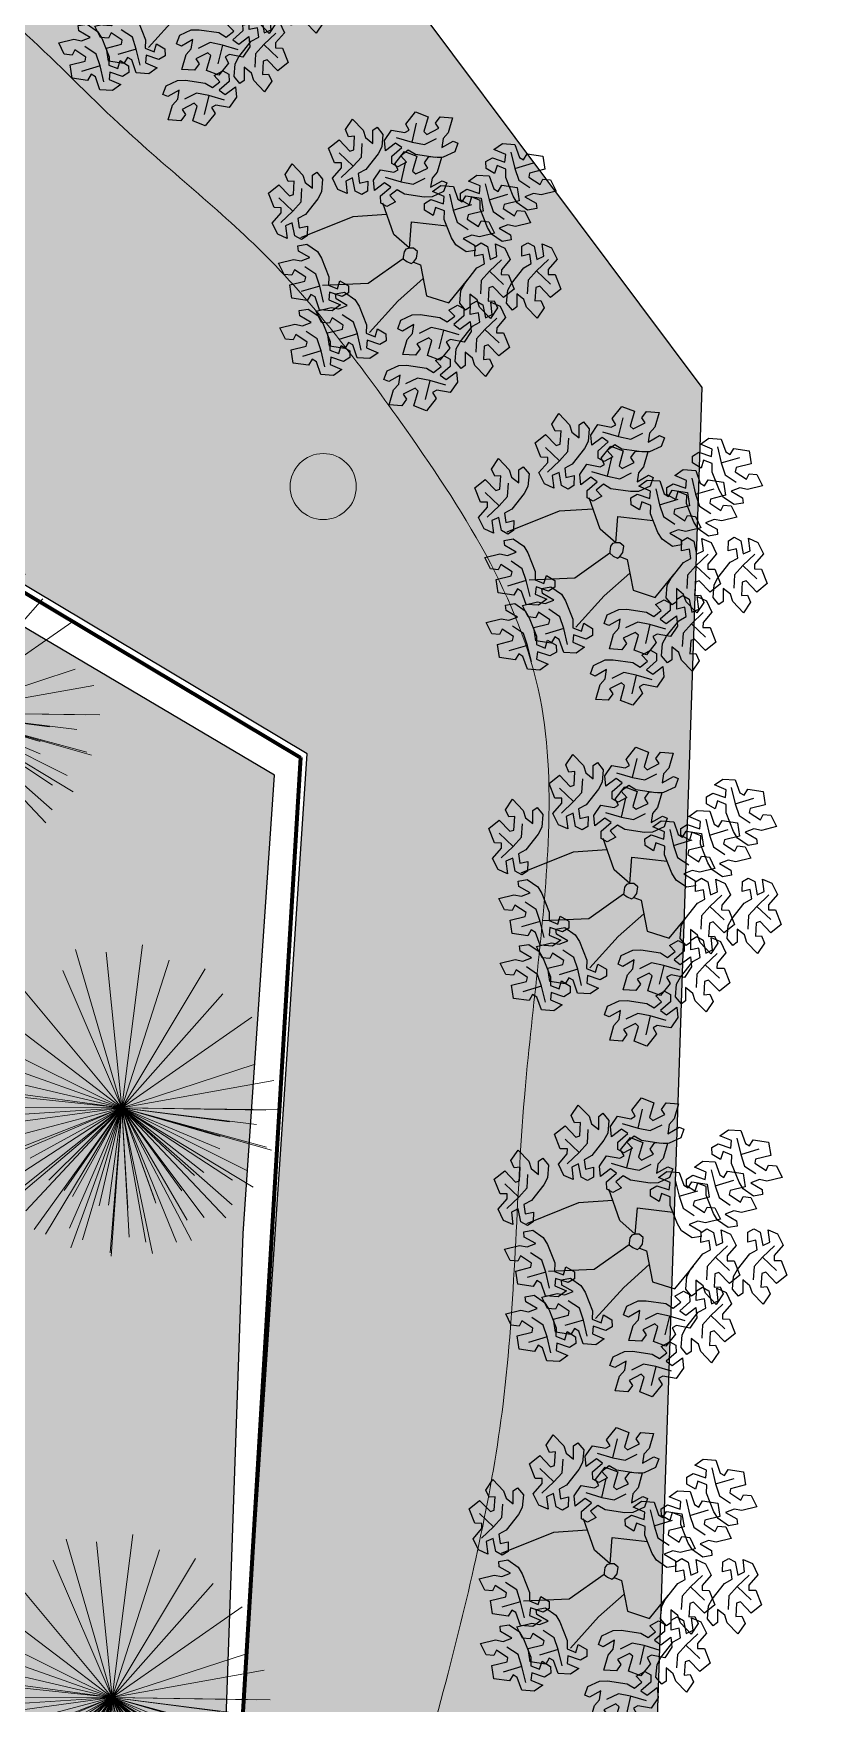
# Model space of a CAD drawing. Header units: millimetres. Extents: x 5637 to 6048, y 3385 to 3927.
# Drawn here: x 5983.66 to 5995.46, y 3603.66 to 3628.91 of the extents above; entities that cross this region are included whole.
import ezdxf

# ---------------------------------------------------------------- set-up
doc = ezdxf.new("R2010")
doc.units = ezdxf.units.MM
doc.layers.add('Contour Lines', color=253, linetype='Continuous')
doc.layers.add('trees old', color=116, linetype='Continuous')
for name, color, linetype, lineweight in [('fences', 224, 'ограждение1', 80), ('hatch', 253, 'Continuous', 13), ('trees new', 7, 'Continuous', 20)]:
    doc.layers.add(name, color=color, linetype=linetype, lineweight=lineweight)
doc.layers.add('plants1', color=7, linetype='Continuous', true_color=0x89ee5d)
doc.styles.get("Standard").update_dxf_attribs({"font": 'arial.ttf'})
doc.linetypes.add('ограждение1', pattern='A,0.25,-0.1,[133,ltypeshp.shx,S=0.1,R=0,X=-0.1,Y=0],-0.1,1', length=1.45)
pattern_1 = [(45, (2816.3681, -1263.7476), (-0.265165043, 0.265165043), []), (135, (2816.3681, -1263.7476), (-0.79549513, 0.265165043), [0.9375, -0.5625])]

# ---------------------------------------------------------------- blocks, each defined once
blk = doc.blocks.new('LCCNDP03')
at = {"color": 0}
for p in [(-0.0942, 0.5129), (0.1198, 0.4961), (0.0008, 0.49), (-0.2952, 0.4376), (-0.1995, 0.457), (0.1962, 0.4352), (0.3067, 0.3904), (-0.3153, 0.3611), (-0.4456, 0.2845), (0.3595, 0.2487), (0.4314, 0.2157), (-0.4706, 0.1679), (0.4765, 0.1311), (0.4339, 0.1181), (-0.5172, 0.0821), (0.4194, 0.065), (-0.4715, 0.0176), (0.3339, 0.0487), (0.4706, 0.0046), (-0.4906, -0.0341), (-0.4713, -0.1762), (-0.4677, -0.0781), (-0.4628, -0.2111), (-0.446, -0.1349), (-0.3883, -0.2377), (-0.3873, -0.3189), (-0.3743, -0.291), (-0.357, -0.0707), (-0.3234, -0.3743), (-0.2864, -0.4035), (-0.2446, -0.367), (-0.2439, -0.2444), (-0.2094, -0.4093), (-0.1672, -0.2944), (-0.1671, -0.4591), (-0.128, -0.4633), (-0.1109, -0.312), (-0.0802, -0.3228), (-0.0597, -0.4233), (-0.0375, -0.4819), (-0.0099, -0.4468), (0.488, 0), (0.3186, -0.0048), (0.0382, -0.317), (0.1755, -0.2585), (0.1867, -0.3966), (0.1317, -0.3963), (0.0867, -0.4614), (0.2752, -0.1475), (0.3437, -0.2679), (0.2937, -0.2909), (0.2804, -0.3689), (0.4316, -0.0849), (0.396, -0.1269), (0.4169, -0.2032), (0.0112, -0.3278), (0.1007, -0.3089), (0.1824, -0.2675), (0.0936, -0.4704), (0.2505, -0.2064), (0.2172, -0.4253), (0.3005, -0.1297), (0.325, -0.3498), (0.329, -0.0427), (0.4096, -0.2489), (0.4652, -0.1296)]:
    blk.add_line(p, (-0.009, -0.0059), dxfattribs=at)
at = {"color": 0, "flags": 1}
for tag, p in [('SIZE', (0, 0)), ('ITEM', (0, -0.0701))]:
    blk.add_attdef(tag, p, '', height=0.0409, dxfattribs=at)
blk = doc.blocks.new('212')
at = {"color": 48, "linetype": 'Continuous'}
for p, q in [((2812.246, 4856.905), (2812.352, 4857.064)), ((2812.352, 4857.064), (2812.514, 4856.895)), ((2813.16, 4856.989), (2813.307, 4857.173)), ((2813.307, 4857.173), (2813.495, 4857.1)), ((2813.495, 4857.1), (2813.43, 4856.875)), ((2813.608, 4857), (2813.677, 4857.096)), ((2813.677, 4857.096), (2813.867, 4857.083)), ((2813.867, 4857.083), (2813.802, 4856.858)), ((2812.295, 4856.797), (2812.246, 4856.905)), ((2812.386, 4856.803), (2812.295, 4856.797)), ((2812.374, 4856.601), (2812.386, 4856.803)), ((2812.514, 4856.895), (2812.551, 4856.783)), ((2812.66, 4856.894), (2812.725, 4856.94)), ((2812.66, 4856.696), (2812.66, 4856.894)), ((2812.725, 4856.94), (2812.813, 4856.833)), ((2812.813, 4856.833), (2812.797, 4856.642)), ((2812.838, 4856.74), (2812.944, 4856.897)), ((2812.944, 4856.897), (2813.146, 4856.859)), ((2813.146, 4856.859), (2813.212, 4856.895)), ((2813.212, 4856.895), (2813.16, 4856.989)), ((2813.16, 4856.989), (2813.16, 4856.989)), ((2813.255, 4856.716), (2813.323, 4857.001)), ((2813.43, 4856.875), (2813.477, 4856.833)), ((2813.477, 4856.833), (2813.658, 4856.924)), ((2813.658, 4856.924), (2813.608, 4857)), ((2813.802, 4856.858), (2813.724, 4856.77)), ((2811.994, 4856.623), (2812.151, 4856.749)), ((2812.08, 4856.404), (2811.994, 4856.623)), ((2812.151, 4856.749), (2812.314, 4856.581)), ((2812.364, 4856.35), (2812.151, 4856.551)), ((2812.314, 4856.581), (2812.374, 4856.601)), ((2812.49, 4856.49), (2812.502, 4856.693)), ((2812.551, 4856.783), (2812.66, 4856.696)), ((2812.74, 4856.536), (2812.554, 4856.3)), ((2812.797, 4856.642), (2812.74, 4856.536)), ((2812.853, 4856.586), (2812.838, 4856.74)), ((2813.006, 4856.701), (2812.853, 4856.586)), ((2812.947, 4856.502), (2813.098, 4856.635)), ((2812.992, 4856.389), (2813.139, 4856.573)), ((2813.098, 4856.635), (2813.006, 4856.701)), ((2813.015, 4856.787), (2813.255, 4856.716)), ((2813.197, 4856.594), (2813.085, 4856.506)), ((2813.139, 4856.573), (2813.327, 4856.501)), ((2813.307, 4856.527), (2813.197, 4856.594)), ((2813.255, 4856.716), (2813.44, 4856.678)), ((2813.44, 4856.678), (2813.621, 4856.768)), ((2813.724, 4856.77), (2813.703, 4856.632)), ((2813.703, 4856.632), (2813.875, 4856.731)), ((2813.899, 4856.569), (2813.725, 4856.487)), ((2813.875, 4856.731), (2813.947, 4856.699)), ((2813.947, 4856.699), (2813.899, 4856.569)), ((2814.492, 4856.602), (2814.619, 4856.692)), ((2814.669, 4856.527), (2814.492, 4856.602)), ((2814.619, 4856.692), (2814.808, 4856.679)), ((2814.748, 4856.562), (2814.806, 4856.319)), ((2814.808, 4856.679), (2814.876, 4856.485)), ((2814.94, 4856.446), (2814.995, 4856.538)), ((2814.995, 4856.538), (2814.995, 4856.538)), ((2814.995, 4856.538), (2815.228, 4856.503)), ((2811.335, 4856.226), (2811.441, 4856.385)), ((2811.441, 4856.385), (2811.603, 4856.216)), ((2812.052, 4856.172), (2812.186, 4856.327)), ((2812.187, 4856.402), (2812.08, 4856.404)), ((2812.08, 4856.404), (2812.08, 4856.404)), ((2812.182, 4856.178), (2812.364, 4856.35)), ((2812.186, 4856.327), (2812.187, 4856.402)), ((2812.364, 4856.35), (2812.49, 4856.49)), ((2812.554, 4856.3), (2812.441, 4856.239)), ((2812.671, 4856.141), (2812.777, 4856.298)), ((2812.777, 4856.298), (2812.979, 4856.26)), ((2812.949, 4856.391), (2812.947, 4856.502)), ((2812.947, 4856.502), (2812.947, 4856.502)), ((2813.04, 4856.341), (2812.949, 4856.391)), ((2812.979, 4856.26), (2813.044, 4856.296)), ((2813.044, 4856.296), (2812.992, 4856.389)), ((2812.992, 4856.389), (2812.992, 4856.389)), ((2813.171, 4856.413), (2813.04, 4856.341)), ((2813.085, 4856.506), (2813.171, 4856.413)), ((2813.087, 4856.116), (2813.155, 4856.402)), ((2813.327, 4856.501), (2813.262, 4856.276)), ((2813.605, 4856.484), (2813.307, 4856.527)), ((2813.309, 4856.234), (2813.49, 4856.324)), ((2813.44, 4856.4), (2813.509, 4856.497)), ((2813.49, 4856.324), (2813.44, 4856.4)), ((2813.509, 4856.497), (2813.699, 4856.484)), ((2813.725, 4856.487), (2813.605, 4856.484)), ((2813.699, 4856.484), (2813.634, 4856.259)), ((2814.371, 4856.422), (2814.467, 4856.479)), ((2814.374, 4856.318), (2814.371, 4856.422)), ((2814.502, 4856.24), (2814.374, 4856.318)), ((2814.467, 4856.479), (2814.467, 4856.479)), ((2814.467, 4856.479), (2814.658, 4856.414)), ((2814.539, 4856.361), (2814.502, 4856.24)), ((2814.672, 4856.308), (2814.539, 4856.361)), ((2814.658, 4856.414), (2814.669, 4856.527)), ((2814.669, 4856.18), (2814.672, 4856.308)), ((2814.806, 4856.319), (2815.087, 4856.403)), ((2814.806, 4856.319), (2814.865, 4856.14)), ((2814.876, 4856.485), (2814.94, 4856.446)), ((2815.259, 4856.304), (2815.031, 4856.247)), ((2815.228, 4856.503), (2815.259, 4856.304)), ((2811.083, 4855.944), (2811.24, 4856.07)), ((2811.24, 4856.07), (2811.403, 4855.901)), ((2811.384, 4856.118), (2811.335, 4856.226)), ((2811.475, 4856.124), (2811.384, 4856.118)), ((2811.463, 4855.921), (2811.475, 4856.124)), ((2811.603, 4856.216), (2811.64, 4856.104)), ((2811.64, 4856.104), (2811.749, 4856.017)), ((2811.749, 4856.017), (2811.75, 4856.215)), ((2811.75, 4856.215), (2811.814, 4856.261)), ((2811.814, 4856.261), (2811.902, 4856.154)), ((2811.902, 4856.154), (2811.886, 4855.963)), ((2812.135, 4856.001), (2812.052, 4856.172)), ((2812.356, 4856.174), (2812.252, 4856.127)), ((2812.252, 4856.127), (2812.276, 4855.937)), ((2812.395, 4855.976), (2812.356, 4856.174)), ((2812.441, 4856.239), (2812.461, 4856.097)), ((2812.461, 4856.097), (2812.584, 4856.126)), ((2812.584, 4856.126), (2812.581, 4855.976)), ((2812.685, 4855.986), (2812.671, 4856.141)), ((2812.838, 4856.102), (2812.685, 4855.986)), ((2812.779, 4855.903), (2812.931, 4856.035)), ((2812.931, 4856.035), (2812.838, 4856.102)), ((2812.847, 4856.188), (2813.087, 4856.116)), ((2813.087, 4856.116), (2813.272, 4856.078)), ((2813.262, 4856.276), (2813.309, 4856.234)), ((2813.272, 4856.078), (2813.453, 4856.169)), ((2813.556, 4856.171), (2813.535, 4856.033)), ((2813.535, 4856.033), (2813.707, 4856.132)), ((2813.634, 4856.259), (2813.556, 4856.171)), ((2813.562, 4855.969), (2813.689, 4856.059)), ((2813.689, 4856.059), (2813.878, 4856.046)), ((2813.707, 4856.132), (2813.779, 4856.099)), ((2813.779, 4856.099), (2813.731, 4855.969)), ((2813.878, 4856.046), (2813.946, 4855.852)), ((2814.106, 4856.127), (2814.232, 4856.217)), ((2814.282, 4856.052), (2814.106, 4856.127)), ((2814.232, 4856.217), (2814.421, 4856.204)), ((2814.271, 4855.939), (2814.282, 4856.052)), ((2814.361, 4856.087), (2814.419, 4855.844)), ((2814.421, 4856.204), (2814.489, 4856.01)), ((2814.553, 4855.971), (2814.608, 4856.063)), ((2814.608, 4856.063), (2814.608, 4856.063)), ((2814.608, 4856.063), (2814.841, 4856.028)), ((2814.78, 4855.9), (2814.669, 4856.18)), ((2814.865, 4856.14), (2815.034, 4856.028)), ((2815.031, 4856.247), (2815.019, 4856.186)), ((2815.019, 4856.186), (2815.188, 4856.074)), ((2815.188, 4856.074), (2815.228, 4856.156)), ((2815.228, 4856.156), (2815.346, 4856.144)), ((2815.346, 4856.144), (2815.43, 4855.972)), ((2811.169, 4855.725), (2811.083, 4855.944)), ((2811.453, 4855.67), (2811.24, 4855.872)), ((2811.403, 4855.901), (2811.463, 4855.921)), ((2811.453, 4855.67), (2811.579, 4855.811)), ((2811.579, 4855.811), (2811.591, 4856.014)), ((2811.829, 4855.857), (2811.643, 4855.621)), ((2811.886, 4855.963), (2811.829, 4855.857)), ((2812.276, 4855.937), (2812.135, 4856.001)), ((2812.493, 4855.922), (2812.395, 4855.976)), ((2812.395, 4855.976), (2812.395, 4855.976)), ((2812.581, 4855.976), (2812.493, 4855.922)), ((2812.781, 4855.791), (2812.779, 4855.903)), ((2812.779, 4855.903), (2812.779, 4855.903)), ((2812.872, 4855.742), (2812.781, 4855.791)), ((2812.978, 4855.318), (2812.811, 4855.791)), ((2813.003, 4855.814), (2812.872, 4855.742)), ((2813.029, 4855.995), (2812.917, 4855.906)), ((2812.917, 4855.906), (2813.003, 4855.814)), ((2813.139, 4855.928), (2813.029, 4855.995)), ((2813.437, 4855.885), (2813.139, 4855.928)), ((2813.557, 4855.888), (2813.437, 4855.885)), ((2813.441, 4855.789), (2813.537, 4855.846)), ((2813.444, 4855.685), (2813.441, 4855.789)), ((2813.537, 4855.846), (2813.537, 4855.846)), ((2813.537, 4855.846), (2813.727, 4855.781)), ((2813.731, 4855.969), (2813.557, 4855.888)), ((2813.739, 4855.894), (2813.562, 4855.969)), ((2813.727, 4855.781), (2813.739, 4855.894)), ((2813.818, 4855.929), (2813.876, 4855.686)), ((2813.946, 4855.852), (2814.01, 4855.813)), ((2813.985, 4855.946), (2814.08, 4856.004)), ((2813.987, 4855.843), (2813.985, 4855.946)), ((2814.115, 4855.765), (2813.987, 4855.843)), ((2814.01, 4855.813), (2814.065, 4855.905)), ((2814.065, 4855.905), (2814.065, 4855.905)), ((2814.065, 4855.905), (2814.298, 4855.87)), ((2814.08, 4856.004), (2814.08, 4856.004)), ((2814.08, 4856.004), (2814.271, 4855.939)), ((2814.152, 4855.886), (2814.115, 4855.765)), ((2814.285, 4855.833), (2814.152, 4855.886)), ((2814.282, 4855.705), (2814.285, 4855.833)), ((2814.298, 4855.87), (2814.329, 4855.671)), ((2814.419, 4855.844), (2814.701, 4855.928)), ((2814.419, 4855.844), (2814.479, 4855.665)), ((2814.489, 4856.01), (2814.553, 4855.971)), ((2814.872, 4855.829), (2814.645, 4855.772)), ((2814.843, 4855.798), (2814.78, 4855.9)), ((2814.841, 4856.028), (2814.872, 4855.829)), ((2815, 4855.688), (2814.843, 4855.798)), ((2815.088, 4855.94), (2814.958, 4855.89)), ((2814.958, 4855.89), (2815.129, 4855.79)), ((2815.203, 4855.916), (2815.088, 4855.94)), ((2815.129, 4855.79), (2815.137, 4855.711)), ((2815.43, 4855.972), (2815.203, 4855.916)), ((2811.141, 4855.492), (2811.275, 4855.648)), ((2811.276, 4855.723), (2811.169, 4855.725)), ((2811.169, 4855.725), (2811.169, 4855.725)), ((2811.271, 4855.499), (2811.453, 4855.67)), ((2811.275, 4855.648), (2811.276, 4855.723)), ((2811.643, 4855.621), (2811.53, 4855.56)), ((2811.53, 4855.56), (2811.55, 4855.418)), ((2812.357, 4855.587), (2811.568, 4855.27)), ((2812.872, 4855.62), (2812.357, 4855.587)), ((2813.572, 4855.607), (2813.444, 4855.685)), ((2813.609, 4855.728), (2813.572, 4855.607)), ((2813.742, 4855.675), (2813.609, 4855.728)), ((2813.739, 4855.547), (2813.742, 4855.675)), ((2813.85, 4855.267), (2813.739, 4855.547)), ((2813.876, 4855.686), (2814.157, 4855.77)), ((2813.876, 4855.686), (2813.935, 4855.507)), ((2814.101, 4855.614), (2814.089, 4855.553)), ((2814.089, 4855.553), (2814.258, 4855.441)), ((2814.329, 4855.671), (2814.101, 4855.614)), ((2814.393, 4855.425), (2814.282, 4855.705)), ((2814.479, 4855.665), (2814.648, 4855.553)), ((2814.645, 4855.772), (2814.632, 4855.711)), ((2814.632, 4855.711), (2814.801, 4855.599)), ((2814.801, 4855.599), (2814.842, 4855.681)), ((2814.842, 4855.681), (2814.959, 4855.669)), ((2814.959, 4855.669), (2815.044, 4855.497)), ((2815.137, 4855.711), (2815, 4855.688)), ((2811.224, 4855.322), (2811.141, 4855.492)), ((2811.365, 4855.257), (2811.224, 4855.322)), ((2811.445, 4855.494), (2811.341, 4855.448)), ((2811.341, 4855.448), (2811.365, 4855.257)), ((2811.484, 4855.297), (2811.445, 4855.494)), ((2811.582, 4855.243), (2811.484, 4855.297)), ((2811.484, 4855.297), (2811.484, 4855.297)), ((2811.55, 4855.418), (2811.673, 4855.447)), ((2811.67, 4855.297), (2811.582, 4855.243)), ((2811.673, 4855.447), (2811.67, 4855.297)), ((2813.213, 4855.112), (2813.244, 4855.51)), ((2813.244, 4855.51), (2813.778, 4855.448)), ((2813.935, 4855.507), (2814.104, 4855.395)), ((2814.158, 4855.307), (2814.028, 4855.257)), ((2814.273, 4855.284), (2814.158, 4855.307)), ((2814.258, 4855.441), (2814.298, 4855.523)), ((2814.5, 4855.339), (2814.273, 4855.284)), ((2814.298, 4855.523), (2814.416, 4855.511)), ((2814.456, 4855.323), (2814.393, 4855.425)), ((2814.416, 4855.511), (2814.5, 4855.339)), ((2814.614, 4855.213), (2814.456, 4855.323)), ((2814.701, 4855.465), (2814.571, 4855.415)), ((2814.571, 4855.415), (2814.743, 4855.315)), ((2814.817, 4855.441), (2814.701, 4855.465)), ((2814.743, 4855.315), (2814.75, 4855.236)), ((2815.044, 4855.497), (2814.817, 4855.441)), ((2811.529, 4855.148), (2811.665, 4855.171)), ((2811.536, 4855.069), (2811.529, 4855.148)), ((2811.708, 4854.97), (2811.536, 4855.069)), ((2811.665, 4855.171), (2811.823, 4855.062)), ((2811.823, 4855.062), (2811.886, 4854.959)), ((2813.133, 4855.059), (2813.122, 4854.977)), ((2813.162, 4855.099), (2813.133, 4855.059)), ((2813.213, 4855.112), (2813.162, 4855.099)), ((2813.274, 4855.111), (2813.213, 4855.112)), ((2813.334, 4855.062), (2813.274, 4855.111)), ((2813.321, 4854.962), (2813.334, 4855.062)), ((2813.913, 4855.165), (2813.85, 4855.267)), ((2814.07, 4855.055), (2813.913, 4855.165)), ((2814.028, 4855.257), (2814.199, 4855.157)), ((2814.207, 4855.079), (2814.07, 4855.055)), ((2814.199, 4855.157), (2814.207, 4855.079)), ((2814.205, 4854.989), (2814.208, 4855.138)), ((2814.208, 4855.138), (2814.296, 4855.192)), ((2814.296, 4855.192), (2814.394, 4855.138)), ((2814.394, 4855.138), (2814.394, 4855.138)), ((2814.394, 4855.138), (2814.433, 4854.941)), ((2814.537, 4854.988), (2814.513, 4855.178)), ((2814.513, 4855.178), (2814.654, 4855.113)), ((2814.75, 4855.236), (2814.614, 4855.213)), ((2814.654, 4855.113), (2814.737, 4854.943)), ((2814.912, 4854.991), (2814.915, 4855.141)), ((2814.915, 4855.141), (2815.004, 4855.195)), ((2815.004, 4855.195), (2815.101, 4855.141)), ((2815.101, 4855.141), (2815.101, 4855.141)), ((2815.101, 4855.141), (2815.14, 4854.943)), ((2815.244, 4854.99), (2815.221, 4855.18)), ((2815.221, 4855.18), (2815.362, 4855.116)), ((2815.362, 4855.116), (2815.445, 4854.945)), ((2811.235, 4854.887), (2811.463, 4854.943)), ((2811.32, 4854.715), (2811.235, 4854.887)), ((2811.478, 4854.785), (2811.438, 4854.704)), ((2811.463, 4854.943), (2811.578, 4854.919)), ((2811.647, 4854.674), (2811.478, 4854.785)), ((2811.578, 4854.919), (2811.708, 4854.97)), ((2811.801, 4854.719), (2811.632, 4854.831)), ((2811.886, 4854.959), (2811.997, 4854.679)), ((2813.121, 4854.953), (2812.593, 4854.577)), ((2813.122, 4854.977), (2813.121, 4854.953)), ((2813.121, 4854.953), (2813.175, 4854.911)), ((2813.175, 4854.911), (2813.241, 4854.88)), ((2813.241, 4854.88), (2813.276, 4854.903)), ((2813.276, 4854.903), (2813.321, 4854.962)), ((2813.276, 4854.903), (2813.384, 4854.859)), ((2813.384, 4854.859), (2813.474, 4854.394)), ((2814.049, 4854.578), (2814.235, 4854.814)), ((2814.328, 4855.017), (2814.205, 4854.989)), ((2814.235, 4854.814), (2814.348, 4854.876)), ((2814.348, 4854.876), (2814.328, 4855.017)), ((2814.607, 4854.937), (2814.425, 4854.765)), ((2814.433, 4854.941), (2814.537, 4854.988)), ((2814.603, 4854.787), (2814.602, 4854.712)), ((2814.737, 4854.943), (2814.603, 4854.787)), ((2814.757, 4854.58), (2814.943, 4854.817)), ((2815.035, 4855.02), (2814.912, 4854.991)), ((2814.943, 4854.817), (2815.056, 4854.878)), ((2815.056, 4854.878), (2815.035, 4855.02)), ((2815.314, 4854.939), (2815.133, 4854.767)), ((2815.14, 4854.943), (2815.244, 4854.99)), ((2815.311, 4854.789), (2815.309, 4854.715)), ((2815.445, 4854.945), (2815.311, 4854.789)), ((2811.438, 4854.704), (2811.32, 4854.715)), ((2811.407, 4854.556), (2811.635, 4854.612)), ((2811.438, 4854.357), (2811.407, 4854.556)), ((2811.86, 4854.54), (2811.579, 4854.456)), ((2811.635, 4854.612), (2811.647, 4854.674)), ((2811.86, 4854.54), (2811.801, 4854.719)), ((2811.918, 4854.297), (2811.86, 4854.54)), ((2812.593, 4854.577), (2811.902, 4854.548)), ((2811.997, 4854.679), (2811.994, 4854.551)), ((2811.994, 4854.551), (2812.127, 4854.498)), ((2812.127, 4854.498), (2812.164, 4854.619)), ((2812.164, 4854.619), (2812.292, 4854.541)), ((2812.292, 4854.541), (2812.294, 4854.438)), ((2813.424, 4854.652), (2813.038, 4854.309)), ((2813.809, 4854.284), (2814.091, 4854.631)), ((2813.992, 4854.472), (2814.049, 4854.578)), ((2814.299, 4854.624), (2814.287, 4854.422)), ((2814.425, 4854.765), (2814.299, 4854.624)), ((2814.475, 4854.534), (2814.416, 4854.514)), ((2814.425, 4854.765), (2814.638, 4854.563)), ((2814.638, 4854.365), (2814.475, 4854.534)), ((2814.602, 4854.712), (2814.709, 4854.711)), ((2814.699, 4854.475), (2814.757, 4854.58)), ((2814.709, 4854.711), (2814.709, 4854.711)), ((2814.709, 4854.711), (2814.795, 4854.491)), ((2815.007, 4854.626), (2814.995, 4854.424)), ((2815.133, 4854.767), (2815.007, 4854.626)), ((2815.123, 4854.516), (2815.111, 4854.314)), ((2815.183, 4854.536), (2815.123, 4854.516)), ((2815.133, 4854.767), (2815.345, 4854.566)), ((2815.345, 4854.367), (2815.183, 4854.536)), ((2815.309, 4854.715), (2815.416, 4854.713)), ((2815.416, 4854.713), (2815.416, 4854.713)), ((2815.416, 4854.713), (2815.502, 4854.494)), ((2811.671, 4854.321), (2811.438, 4854.357)), ((2811.726, 4854.413), (2811.671, 4854.321)), ((2811.671, 4854.321), (2811.671, 4854.321)), ((2811.79, 4854.374), (2811.726, 4854.413)), ((2811.858, 4854.18), (2811.79, 4854.374)), ((2812.008, 4854.445), (2811.997, 4854.332)), ((2811.997, 4854.332), (2812.173, 4854.257)), ((2812.199, 4854.38), (2812.008, 4854.445)), ((2812.097, 4854.422), (2812.234, 4854.446)), ((2812.105, 4854.344), (2812.097, 4854.422)), ((2812.276, 4854.244), (2812.105, 4854.344)), ((2812.294, 4854.438), (2812.199, 4854.38)), ((2812.199, 4854.38), (2812.199, 4854.38)), ((2812.234, 4854.446), (2812.391, 4854.336)), ((2812.391, 4854.336), (2812.454, 4854.234)), ((2813.038, 4854.309), (2812.612, 4853.837)), ((2813.474, 4854.394), (2813.809, 4854.284)), ((2813.976, 4854.281), (2813.992, 4854.472)), ((2814.064, 4854.174), (2813.976, 4854.281)), ((2814.238, 4854.331), (2814.129, 4854.419)), ((2814.129, 4854.419), (2814.129, 4854.22)), ((2814.137, 4854.258), (2814.226, 4854.312)), ((2814.226, 4854.312), (2814.323, 4854.257)), ((2814.275, 4854.22), (2814.238, 4854.331)), ((2814.416, 4854.514), (2814.403, 4854.312)), ((2814.403, 4854.312), (2814.494, 4854.317)), ((2814.466, 4854.107), (2814.443, 4854.297)), ((2814.443, 4854.297), (2814.584, 4854.233)), ((2814.494, 4854.317), (2814.543, 4854.21)), ((2814.795, 4854.491), (2814.638, 4854.365)), ((2814.683, 4854.283), (2814.699, 4854.475)), ((2814.772, 4854.177), (2814.683, 4854.283)), ((2814.945, 4854.334), (2814.836, 4854.421)), ((2814.836, 4854.421), (2814.836, 4854.223)), ((2814.982, 4854.222), (2814.945, 4854.334)), ((2815.111, 4854.314), (2815.202, 4854.32)), ((2815.202, 4854.32), (2815.251, 4854.212)), ((2815.502, 4854.494), (2815.345, 4854.367)), ((2811.549, 4854.168), (2811.686, 4854.191)), ((2811.557, 4854.089), (2811.549, 4854.168)), ((2811.728, 4853.989), (2811.557, 4854.089)), ((2811.686, 4854.191), (2811.843, 4854.082)), ((2811.803, 4854.162), (2812.031, 4854.217)), ((2811.888, 4853.99), (2811.803, 4854.162)), ((2811.843, 4854.082), (2811.906, 4853.979)), ((2812.047, 4854.167), (2811.858, 4854.18)), ((2812.046, 4854.06), (2812.006, 4853.978)), ((2812.031, 4854.217), (2812.146, 4854.194)), ((2812.215, 4853.948), (2812.046, 4854.06)), ((2812.173, 4854.257), (2812.047, 4854.167)), ((2812.146, 4854.194), (2812.276, 4854.244)), ((2812.369, 4853.994), (2812.2, 4854.106)), ((2812.454, 4854.234), (2812.565, 4853.954)), ((2813.037, 4853.892), (2813.085, 4854.022)), ((2813.085, 4854.022), (2813.258, 4854.104)), ((2813.258, 4854.104), (2813.379, 4854.107)), ((2813.379, 4854.107), (2813.676, 4854.063)), ((2813.676, 4854.063), (2813.786, 4853.996)), ((2813.786, 4853.996), (2813.899, 4854.085)), ((2813.812, 4854.177), (2813.943, 4854.249)), ((2813.899, 4854.085), (2813.812, 4854.177)), ((2814.036, 4854.088), (2813.885, 4853.956)), ((2813.943, 4854.249), (2814.034, 4854.2)), ((2814.034, 4854.2), (2814.036, 4854.088)), ((2814.036, 4854.088), (2814.036, 4854.088)), ((2814.129, 4854.22), (2814.064, 4854.174)), ((2814.134, 4854.108), (2814.137, 4854.258)), ((2814.257, 4854.137), (2814.134, 4854.108)), ((2814.278, 4853.995), (2814.257, 4854.137)), ((2814.437, 4854.051), (2814.275, 4854.22)), ((2814.323, 4854.257), (2814.323, 4854.257)), ((2814.323, 4854.257), (2814.362, 4854.06)), ((2814.536, 4854.056), (2814.355, 4853.884)), ((2814.362, 4854.06), (2814.466, 4854.107)), ((2814.543, 4854.21), (2814.437, 4854.051)), ((2814.667, 4854.062), (2814.533, 4853.906)), ((2814.584, 4854.233), (2814.667, 4854.062)), ((2814.836, 4854.223), (2814.772, 4854.177)), ((2815.144, 4854.053), (2814.982, 4854.222)), ((2815.251, 4854.212), (2815.144, 4854.053)), ((2811.256, 4853.907), (2811.483, 4853.963)), ((2811.34, 4853.735), (2811.256, 4853.907)), ((2811.498, 4853.805), (2811.458, 4853.724)), ((2811.483, 4853.963), (2811.598, 4853.939)), ((2811.667, 4853.693), (2811.498, 4853.805)), ((2811.598, 4853.939), (2811.728, 4853.989)), ((2811.821, 4853.739), (2811.652, 4853.851)), ((2812.006, 4853.978), (2811.888, 4853.99)), ((2811.906, 4853.979), (2812.017, 4853.699)), ((2811.975, 4853.83), (2812.203, 4853.887)), ((2812.006, 4853.631), (2811.975, 4853.83)), ((2812.428, 4853.815), (2812.147, 4853.731)), ((2812.203, 4853.887), (2812.215, 4853.948)), ((2812.428, 4853.815), (2812.369, 4853.994)), ((2812.486, 4853.572), (2812.428, 4853.815)), ((2812.565, 4853.954), (2812.562, 4853.826)), ((2812.562, 4853.826), (2812.695, 4853.773)), ((2812.695, 4853.773), (2812.732, 4853.894)), ((2812.732, 4853.894), (2812.86, 4853.816)), ((2812.86, 4853.816), (2812.863, 4853.712)), ((2813.109, 4853.859), (2813.037, 4853.892)), ((2813.281, 4853.958), (2813.109, 4853.859)), ((2813.181, 4853.732), (2813.259, 4853.82)), ((2813.259, 4853.82), (2813.281, 4853.958)), ((2813.544, 4853.913), (2813.362, 4853.823)), ((2813.729, 4853.875), (2813.544, 4853.913)), ((2813.729, 4853.875), (2813.66, 4853.589)), ((2813.968, 4853.803), (2813.729, 4853.875)), ((2813.885, 4853.956), (2813.977, 4853.889)), ((2813.977, 4853.889), (2814.13, 4854.005)), ((2813.979, 4853.697), (2814.165, 4853.933)), ((2814.145, 4853.85), (2814.039, 4853.693)), ((2814.13, 4854.005), (2814.145, 4853.85)), ((2814.165, 4853.933), (2814.278, 4853.995)), ((2814.355, 4853.884), (2814.229, 4853.743)), ((2814.355, 4853.884), (2814.568, 4853.682)), ((2814.533, 4853.906), (2814.531, 4853.832)), ((2814.531, 4853.832), (2814.638, 4853.83)), ((2814.638, 4853.83), (2814.638, 4853.83)), ((2814.638, 4853.83), (2814.724, 4853.611)), ((2811.458, 4853.724), (2811.34, 4853.735)), ((2811.427, 4853.575), (2811.655, 4853.632)), ((2811.458, 4853.376), (2811.427, 4853.575)), ((2811.88, 4853.56), (2811.599, 4853.476)), ((2811.655, 4853.632), (2811.667, 4853.693)), ((2811.88, 4853.56), (2811.821, 4853.739)), ((2811.938, 4853.317), (2811.88, 4853.56)), ((2812.239, 4853.596), (2812.006, 4853.631)), ((2812.017, 4853.699), (2812.014, 4853.571)), ((2812.014, 4853.571), (2812.147, 4853.518)), ((2812.147, 4853.518), (2812.184, 4853.639)), ((2812.184, 4853.639), (2812.312, 4853.561)), ((2812.294, 4853.688), (2812.239, 4853.596)), ((2812.239, 4853.596), (2812.239, 4853.596)), ((2812.358, 4853.649), (2812.294, 4853.688)), ((2812.312, 4853.561), (2812.315, 4853.458)), ((2812.426, 4853.455), (2812.358, 4853.649)), ((2812.576, 4853.72), (2812.565, 4853.607)), ((2812.565, 4853.607), (2812.742, 4853.532)), ((2812.767, 4853.655), (2812.576, 4853.72)), ((2812.742, 4853.532), (2812.615, 4853.442)), ((2812.863, 4853.712), (2812.767, 4853.655)), ((2812.767, 4853.655), (2812.767, 4853.655)), ((2813.116, 4853.507), (2813.181, 4853.732)), ((2813.307, 4853.495), (2813.116, 4853.507)), ((2813.376, 4853.591), (2813.307, 4853.495)), ((2813.507, 4853.757), (2813.325, 4853.667)), ((2813.325, 4853.667), (2813.376, 4853.591)), ((2813.489, 4853.49), (2813.554, 4853.715)), ((2813.554, 4853.715), (2813.507, 4853.757)), ((2813.823, 4853.602), (2813.676, 4853.418)), ((2813.837, 4853.731), (2813.771, 4853.695)), ((2813.771, 4853.695), (2813.823, 4853.602)), ((2813.823, 4853.602), (2813.823, 4853.602)), ((2814.039, 4853.693), (2813.837, 4853.731)), ((2813.905, 4853.4), (2813.921, 4853.591)), ((2813.921, 4853.591), (2813.979, 4853.697)), ((2814.167, 4853.45), (2814.058, 4853.538)), ((2814.058, 4853.538), (2814.058, 4853.34)), ((2814.229, 4853.743), (2814.217, 4853.541)), ((2814.345, 4853.633), (2814.333, 4853.431)), ((2814.405, 4853.653), (2814.345, 4853.633)), ((2814.567, 4853.484), (2814.405, 4853.653)), ((2814.724, 4853.611), (2814.567, 4853.484)), ((2811.691, 4853.341), (2811.458, 4853.376)), ((2811.746, 4853.433), (2811.691, 4853.341)), ((2811.691, 4853.341), (2811.691, 4853.341)), ((2811.81, 4853.394), (2811.746, 4853.433)), ((2811.878, 4853.2), (2811.81, 4853.394)), ((2812.028, 4853.465), (2812.017, 4853.352)), ((2812.017, 4853.352), (2812.194, 4853.277)), ((2812.219, 4853.4), (2812.028, 4853.465)), ((2812.194, 4853.277), (2812.067, 4853.187)), ((2812.315, 4853.458), (2812.219, 4853.4)), ((2812.219, 4853.4), (2812.219, 4853.4)), ((2812.615, 4853.442), (2812.426, 4853.455)), ((2812.83, 4853.128), (2812.878, 4853.258)), ((2812.878, 4853.258), (2813.052, 4853.34)), ((2813.052, 4853.34), (2813.172, 4853.343)), ((2813.172, 4853.343), (2813.47, 4853.3)), ((2813.47, 4853.3), (2813.58, 4853.233)), ((2813.676, 4853.418), (2813.489, 4853.49)), ((2813.58, 4853.233), (2813.692, 4853.321)), ((2813.606, 4853.414), (2813.737, 4853.486)), ((2813.692, 4853.321), (2813.606, 4853.414)), ((2813.83, 4853.325), (2813.678, 4853.192)), ((2813.737, 4853.486), (2813.828, 4853.436)), ((2813.828, 4853.436), (2813.83, 4853.325)), ((2813.83, 4853.325), (2813.83, 4853.325)), ((2813.994, 4853.294), (2813.905, 4853.4)), ((2814.058, 4853.34), (2813.994, 4853.294)), ((2814.204, 4853.339), (2814.167, 4853.45)), ((2814.366, 4853.17), (2814.204, 4853.339)), ((2814.333, 4853.431), (2814.424, 4853.437)), ((2814.473, 4853.329), (2814.366, 4853.17)), ((2814.424, 4853.437), (2814.473, 4853.329)), ((2812.067, 4853.187), (2811.878, 4853.2)), ((2812.902, 4853.095), (2812.83, 4853.128)), ((2813.074, 4853.194), (2812.902, 4853.095)), ((2812.975, 4852.968), (2813.053, 4853.056)), ((2813.053, 4853.056), (2813.074, 4853.194)), ((2813.337, 4853.149), (2813.156, 4853.059)), ((2813.522, 4853.111), (2813.337, 4853.149)), ((2813.522, 4853.111), (2813.454, 4852.826)), ((2813.762, 4853.04), (2813.522, 4853.111)), ((2813.678, 4853.192), (2813.771, 4853.126)), ((2813.771, 4853.126), (2813.924, 4853.241)), ((2813.939, 4853.087), (2813.832, 4852.929)), ((2813.924, 4853.241), (2813.939, 4853.087)), ((2812.91, 4852.744), (2812.975, 4852.968)), ((2813.169, 4852.827), (2813.1, 4852.731)), ((2813.3, 4852.994), (2813.119, 4852.903)), ((2813.119, 4852.903), (2813.169, 4852.827)), ((2813.282, 4852.727), (2813.347, 4852.952)), ((2813.347, 4852.952), (2813.3, 4852.994)), ((2813.617, 4852.838), (2813.47, 4852.654)), ((2813.63, 4852.967), (2813.565, 4852.932)), ((2813.565, 4852.932), (2813.617, 4852.838)), ((2813.617, 4852.838), (2813.617, 4852.838)), ((2813.832, 4852.929), (2813.63, 4852.967)), ((2813.1, 4852.731), (2812.91, 4852.744)), ((2813.47, 4852.654), (2813.282, 4852.727))]:
    blk.add_line(p, q, dxfattribs=at)
at = {"layer": 'plants1', "color": 48, "linetype": 'Continuous'}
blk.add_line((2813.213, 4855.112), (2812.978, 4855.318), dxfattribs=at)

msp = doc.modelspace()

# ---------------------------------------------------------------- hatches: boundary and pattern name
at = {"layer": 'hatch'}
h = msp.add_hatch(dxfattribs=at)
h.set_pattern_fill('ANSI31', color=256, scale=8, style=0)
h.set_pattern_definition([(45, (2816.3681, -1263.7476), (-0.70710678, 0.70710678), [])])
edge = h.paths.add_edge_path()
edge.add_line((5953.041, 3612.974), (5971.451, 3621.514))
edge.add_line((5971.451, 3621.514), (5974.465, 3615.174))
edge.add_line((5974.465, 3615.174), (5965.324, 3610.801))
edge.add_line((5965.324, 3610.801), (5972.841, 3594.581))
edge.add_line((5972.841, 3594.581), (5982.427, 3598.982))
edge.add_line((5982.427, 3598.982), (5986.054, 3590.785))
edge.add_line((5986.054, 3590.785), (5979.145, 3587.42))
edge.add_arc((5983.579, 3580.763), 7.999, 123.665, 199.197)
edge.add_line((5976.025, 3578.133), (5971.436, 3575.662))
edge.add_line((5971.436, 3575.662), (5966.444, 3584.553))
edge.add_line((5966.444, 3584.553), (5953.041, 3612.974))
at = {"layer": 'plants1'}
h = msp.add_hatch(dxfattribs=at)
h.set_pattern_fill('ANSI38', color=256, scale=3, style=0)
h.set_pattern_definition(pattern_1)
edge = h.paths.add_edge_path()
edge.add_line((5897.406, 3740.542), (5897.69, 3738.928))
edge.add_line((5897.69, 3738.928), (5879.975, 3734.087))
edge.add_line((5879.975, 3734.087), (5854.544, 3722.537))
edge.add_line((5854.544, 3722.537), (5855.921, 3719.594))
edge.add_line((5855.921, 3719.594), (5855.304, 3719.452))
edge.add_line((5855.304, 3719.452), (5854.401, 3721.635))
edge.add_line((5854.401, 3721.635), (5848.465, 3718.93))
edge.add_line((5848.465, 3718.93), (5850.839, 3713.424))
edge.add_line((5850.839, 3713.424), (5842.699, 3709.94))
edge.add_line((5842.699, 3709.94), (5839.802, 3715.921))
edge.add_line((5839.802, 3715.921), (5834.577, 3713.547))
edge.add_arc((5835.258, 3712.049), 1.645, 114.4309, 325.875)
edge.add_line((5836.619, 3711.127), (5856.472, 3702.488))
edge.add_line((5856.472, 3702.488), (5867.063, 3707.377))
edge.add_arc((5873.087, 3706.691), 6.063, 121.0494, 173.5092, ccw=False)
edge.add_line((5869.96, 3711.886), (5868.63, 3714.781))
edge.add_line((5868.63, 3714.781), (5869.722, 3716.205))
edge.add_line((5869.722, 3716.205), (5871.955, 3719.006))
edge.add_line((5871.955, 3719.006), (5876.44, 3722.77))
edge.add_line((5876.44, 3722.77), (5878.957, 3724.099))
edge.add_line((5878.957, 3724.099), (5882.852, 3726.045))
edge.add_line((5882.852, 3726.045), (5887.411, 3727.279))
edge.add_line((5887.411, 3727.279), (5891.59, 3727.564))
edge.add_line((5891.59, 3727.564), (5894.367, 3727.801))
edge.add_line((5894.367, 3727.801), (5896.124, 3727.468))
edge.add_line((5896.124, 3727.468), (5897.406, 3724.716))
edge.add_line((5897.406, 3724.716), (5899.924, 3725.048))
edge.add_line((5899.924, 3725.048), (5902.583, 3724.288))
edge.add_line((5902.583, 3724.288), (5904.293, 3722.627))
edge.add_line((5904.293, 3722.627), (5905.148, 3721.156))
edge.add_line((5905.148, 3721.156), (5905.433, 3718.877))
edge.add_line((5905.433, 3718.877), (5905.034, 3716.996))
edge.add_line((5905.034, 3716.996), (5903.805, 3714.931))
edge.add_line((5903.805, 3714.931), (5902.107, 3713.142))
edge.add_line((5902.107, 3713.142), (5904.825, 3706.694))
edge.add_line((5904.825, 3706.694), (5913.602, 3710.951))
edge.add_line((5913.602, 3710.951), (5916.989, 3704.038))
edge.add_line((5916.989, 3704.038), (5916.039, 3703.468))
edge.add_line((5916.039, 3703.468), (5955.399, 3619.772))
edge.add_arc((5958.514, 3621.237), 3.442, 205.1864, 296.568)
edge.add_line((5960.054, 3618.158), (5960.718, 3616.734))
edge.add_line((5960.718, 3616.734), (5970.054, 3621.193))
edge.add_line((5970.054, 3621.193), (5969.567, 3622.223))
edge.add_line((5969.567, 3622.223), (5974.517, 3624.736))
edge.add_line((5974.517, 3624.736), (5976.902, 3619.604))
edge.add_line((5976.902, 3619.604), (5973.215, 3617.867))
edge.add_line((5973.215, 3617.867), (5974.596, 3615.201))
edge.add_line((5974.596, 3615.201), (5975.945, 3615.83))
edge.add_line((5975.945, 3615.83), (5983.474, 3599.69))
edge.add_line((5983.474, 3599.69), (5982.171, 3599.086))
edge.add_line((5982.171, 3599.086), (5986.474, 3589.776))
edge.add_line((5986.474, 3589.776), (5989.056, 3590.759))
edge.add_line((5989.056, 3590.759), (5986.295, 3595.671))
edge.add_line((5986.295, 3595.671), (5986.825, 3610.766))
edge.add_line((5986.825, 3610.766), (5987.3, 3617.696))
edge.add_line((5987.3, 3617.696), (5954.74, 3636.972))
edge.add_line((5954.74, 3636.972), (5927.557, 3685.881))
edge.add_line((5927.557, 3685.881), (5923.14, 3693.618))
edge.add_line((5923.14, 3693.618), (5917.569, 3703.578))
edge.add_line((5917.569, 3703.578), (5922.936, 3711.078))
edge.add_line((5922.936, 3711.078), (5922.789, 3717.743))
edge.add_line((5922.789, 3717.743), (5908.778, 3729.752))
edge.add_line((5908.778, 3729.752), (5898.459, 3739.013))
edge.add_line((5898.459, 3739.013), (5897.652, 3740.296))
edge.add_line((5897.652, 3740.296), (5897.059, 3741.366))
edge.add_line((5897.059, 3741.366), (5897.406, 3740.542))
h = msp.add_hatch(dxfattribs=at)
h.set_pattern_fill('ANSI38', color=256, scale=3, style=0)
h.set_pattern_definition(pattern_1)
h.paths.add_polyline_path([(5921.387, 3707.825), (5923.136, 3702.8), (5947.179, 3667.688), (5958.359, 3641.891), (5987.163, 3632.382), (5993.758, 3623.555), (5992.598, 3589.037), (5988.457, 3591.638), (5986.34, 3596.151), (5987.794, 3618.016), (5954.936, 3637.667), (5918.254, 3703.412)])
at = {"layer": 'plants1', "lineweight": 9, "true_color": 0x87ea5d}
h = msp.add_hatch(dxfattribs=at)
h.set_pattern_fill('GRASS', color=83, style=0)
h.set_pattern_definition([(90, (2816.3681, -1263.7476), (-0.70710678, 0.70710678), [0.1875, -1.22671356]), (45, (2816.3681, -1263.7476), (-0.70710678, 0.70710678), [0.1875, -0.8125]), (135, (2816.3681, -1263.7476), (-0.70710678, -0.70710678), [0.1875, -0.8125])])
edge = h.paths.add_edge_path()
edge.add_line((5983.543, 3551.446), (5969.641, 3562.838))
edge.add_line((5969.641, 3562.838), (5966.492, 3561.769))
edge.add_line((5966.492, 3561.769), (5955.921, 3557.3))
edge.add_line((5955.921, 3557.3), (5946.239, 3544.639))
edge.add_line((5946.239, 3544.639), (5920.217, 3532.994))
edge.add_line((5920.217, 3532.994), (5906.122, 3533.806))
edge.add_line((5906.122, 3533.806), (5874.303, 3518.906))
edge.add_arc((5872.286, 3523.588), 5.098, 205.9057, 293.3056, ccw=False)
edge.add_line((5867.7, 3521.361), (5862.632, 3531.794))
edge.add_line((5862.632, 3531.794), (5846.301, 3537.846))
edge.add_line((5846.301, 3537.846), (5835.705, 3553.19))
edge.add_line((5835.705, 3553.19), (5829.87, 3565.464))
edge.add_line((5829.87, 3565.464), (5818.952, 3589.788))
edge.add_line((5818.952, 3589.788), (5819.105, 3602.063))
edge.add_line((5819.105, 3602.063), (5812.502, 3616.946))
edge.add_line((5812.502, 3616.946), (5783.214, 3614.413))
edge.add_line((5783.214, 3614.413), (5742.277, 3610.94))
edge.add_line((5742.277, 3610.94), (5740.644, 3628.009))
edge.add_line((5740.644, 3628.009), (5728.217, 3636.089))
edge.add_line((5728.217, 3636.089), (5724.527, 3634.145))
edge.add_line((5724.527, 3634.145), (5745.964, 3596.015))
edge.add_line((5745.964, 3596.015), (5750.559, 3599.374))
edge.add_line((5750.559, 3599.374), (5769.623, 3566.839))
edge.add_line((5769.623, 3566.839), (5734.816, 3545.998))
edge.add_line((5734.816, 3545.998), (5735.197, 3544.983))
edge.add_line((5735.197, 3544.983), (5738.117, 3540.416))
edge.add_line((5738.117, 3540.416), (5741.545, 3535.468))
edge.add_line((5741.545, 3535.468), (5749.037, 3527.602))
edge.add_line((5749.037, 3527.602), (5798.599, 3480.165))
edge.add_arc((5805.583, 3474.341), 9.094, 39.829, 140.171, ccw=False)
edge.add_line((5812.566, 3480.165), (5813.836, 3478.643))
edge.add_line((5813.836, 3478.643), (5821.581, 3487.397))
edge.add_line((5821.581, 3487.397), (5830.343, 3479.658))
edge.add_line((5830.343, 3479.658), (5822.089, 3470.396))
edge.add_line((5822.089, 3470.396), (5822.851, 3469.382))
edge.add_line((5822.851, 3469.382), (5809.501, 3454.18))
edge.add_line((5809.501, 3454.18), (5804.183, 3458.066))
edge.add_line((5804.183, 3458.066), (5802.357, 3455.686))
edge.add_line((5802.357, 3455.686), (5805.85, 3451.087))
edge.add_line((5805.85, 3451.087), (5796.325, 3440.222))
edge.add_line((5796.325, 3440.222), (5784.02, 3450.626))
edge.add_line((5784.02, 3450.626), (5793.014, 3461.339))
edge.add_line((5793.014, 3461.339), (5795.526, 3459.325))
edge.add_line((5795.526, 3459.325), (5796.853, 3460.965))
edge.add_line((5796.853, 3460.965), (5791.157, 3465.936))
edge.add_line((5791.157, 3465.936), (5792.654, 3467.652))
edge.add_arc((5786.627, 3472.912), 8, 318.8869, 400.7908)
edge.add_line((5792.683, 3478.138), (5782.845, 3488.438))
edge.add_line((5782.845, 3488.438), (5763.729, 3506.991))
edge.add_line((5763.729, 3506.991), (5752.522, 3518.421))
edge.add_line((5752.522, 3518.421), (5734.816, 3536.224))
edge.add_line((5734.816, 3536.224), (5726.083, 3549.349))
edge.add_line((5726.083, 3549.349), (5715.102, 3569.233))
edge.add_line((5715.102, 3569.233), (5688.066, 3610.011))
edge.add_line((5688.066, 3610.011), (5687.669, 3609.779))
edge.add_line((5687.669, 3609.779), (5701.642, 3588.088))
edge.add_line((5701.642, 3588.088), (5696.039, 3584.445))
edge.add_line((5696.039, 3584.445), (5702.714, 3568.95))
edge.add_line((5702.714, 3568.95), (5693.954, 3563.085))
edge.add_line((5693.954, 3563.085), (5685.569, 3556.596))
edge.add_line((5685.569, 3556.596), (5723.081, 3502.397))
edge.add_line((5723.081, 3502.397), (5785.06, 3394.671))
edge.add_line((5785.06, 3394.671), (5883.788, 3413.05))
edge.add_line((5883.788, 3413.05), (5919.33, 3457.939))
edge.add_line((5919.33, 3457.939), (5966.333, 3498.085))
edge.add_line((5966.333, 3498.085), (6010.1, 3522.463))
edge.add_line((6010.1, 3522.463), (6039.964, 3496.517))
edge.add_line((6039.964, 3496.517), (6039.964, 3522.841))
edge.add_line((6039.964, 3522.841), (6037.045, 3526.909))
edge.add_line((6037.045, 3526.909), (6033.325, 3517.218))
edge.add_line((6033.325, 3517.218), (6030.351, 3517.764))
edge.add_line((6030.351, 3517.764), (6029.211, 3517.176))
edge.add_line((6029.211, 3517.176), (6022.483, 3530.585))
edge.add_line((6022.483, 3530.585), (6022.593, 3530.842))
edge.add_line((6022.593, 3530.842), (5996.701, 3552.464))
edge.add_line((5996.701, 3552.464), (5983.543, 3551.446))

# ---------------------------------------------------------------- linework, layer by layer
at = {"layer": 'Contour Lines', "lineweight": 5, "ltscale": 0.5}
msp.add_open_spline([(5964.468, 3587.589), (5964.915, 3587.664), (5965.935, 3587.835), (5967.964, 3587.507), (5970.065, 3585.224), (5973.683, 3584.749), (5976.861, 3583.494), (5979.654, 3582.486), (5982.173, 3582.761), (5984.107, 3584.415), (5985.512, 3587.125), (5986.139, 3591.588), (5986.911, 3596.873), (5989.086, 3601.028), (5990.122, 3604.813), (5990.936, 3608.379), (5990.951, 3612.579), (5991.485, 3616.095), (5991.43, 3619.736), (5989.511, 3622.678), (5987.327, 3625.582), (5984.699, 3627.619), (5982.43, 3630.264), (5979.237, 3630.634), (5976.428, 3630.692), (5974.503, 3629.189), (5972.896, 3626.457), (5971.405, 3628.175), (5970.342, 3628.88), (5968.769, 3629.782), (5967.273, 3631.381), (5965.912, 3633.604), (5963.649, 3634.597), (5961.512, 3635.902), (5958.963, 3636.348), (5956.077, 3637.907), (5954.361, 3641.121), (5952.127, 3644.415), (5951.672, 3647.57), (5951.064, 3649.224), (5950.847, 3649.748)], degree=3, knots=[0, 0, 0, 0, 2.721931, 6.199451, 11.800449, 20.323875, 27.137711, 32.423557, 38.057425, 41.22325, 47.345276, 55.871068, 68.164378, 79.11505, 83.667302, 91.69399, 100.972079, 108.713885, 113.091276, 122.439367, 128.882153, 134.887168, 142.449507, 148.702367, 153.562845, 158.507559, 163.953056, 166.543435, 169.828047, 172.049282, 177.279294, 182.866578, 187.175718, 191.749705, 197.834896, 202.499039, 210.861496, 219.006107, 226.186862, 229.592067, 229.592067, 229.592067, 229.592067], dxfattribs=at)
at = {"layer": 'fences', "ltscale": 3}
for p, q in [((5954.862, 3637.595), (5987.69, 3617.962)), ((5987.69, 3617.962), (5986.35, 3595.772))]:
    msp.add_line(p, q, dxfattribs=at)
at = {"layer": 'plants1', "ltscale": 0.2}
msp.add_lwpolyline([(5921.387, 3707.825), (5923.136, 3702.8), (5947.179, 3667.688), (5958.359, 3641.891), (5987.163, 3632.382), (5993.758, 3623.555), (5992.598, 3589.037), (5988.457, 3591.638), (5986.34, 3596.151), (5987.794, 3618.016), (5954.936, 3637.667), (5918.254, 3703.412)], close=True, dxfattribs=at)
msp.add_lwpolyline([(5916.039, 3703.468), (5955.399, 3619.772, 0.421294), (5960.054, 3618.158), (5960.718, 3616.734), (5970.054, 3621.193), (5969.567, 3622.223), (5974.517, 3624.736), (5976.902, 3619.604), (5973.215, 3617.867), (5974.596, 3615.201), (5975.945, 3615.83), (5983.474, 3599.69), (5982.171, 3599.086), (5986.474, 3589.776), (5989.056, 3590.759), (5986.295, 3595.671), (5986.295, 3595.671), (5986.295, 3595.671), (5986.825, 3610.766), (5987.3, 3617.696), (5954.74, 3636.972), (5927.557, 3685.881)], format="xyb", dxfattribs=at)
at = {"layer": 'trees old', "lineweight": 5, "ltscale": 0.5}
msp.add_circle((5988.036, 3622.058), 0.5, dxfattribs=at)
msp.add_circle((5988.036, 3622.058), 0.5, dxfattribs=at)

# ---------------------------------------------------------------- block references
at = {"layer": 'plants1'}
for p in [(3172.784, -1225.142), (3176.124, -1229.45), (3179.243, -1233.903), (3179.454, -1239.055), (3179.538, -1244.357), (3179.158, -1249.34)]:
    msp.add_blockref('212', p, dxfattribs=at)
at = {"layer": 'trees new', "color": 84, "xscale": 4.724999999990147, "yscale": 4.724999999990147, "zscale": 4.724999999990147, "rotation": 343.4518148223149}
for p in [(5982.324, 3618.654), (5985.043, 3612.682), (5984.898, 3603.766)]:
    msp.add_blockref('LCCNDP03', p, dxfattribs=at)

doc.saveas('drawing.dxf')
